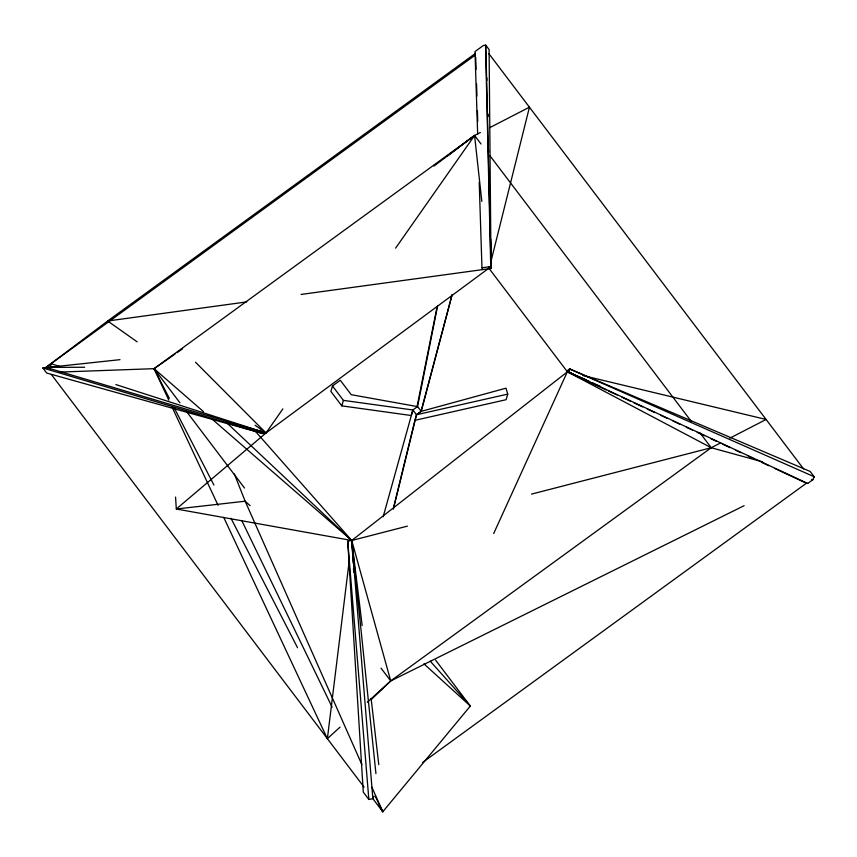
<?xml version="1.0" encoding="UTF-8"?>
<svg xmlns="http://www.w3.org/2000/svg" width="857" height="857" viewBox="0 0 857 857"><rect width="100%" height="100%" fill="white"/><g stroke="black" fill="none" stroke-linecap="round" stroke-linejoin="round"><path stroke-width="1.29" d="M340.047 727.122L327.374 738.67L349.302 560.349M50.295 368.724L50.959 363.647L59.872 366.517M417.005 406.871L436.963 307.384M437.573 306.067L417.552 406.625L351.22 394.691L340.293 380.272L332.473 385.961L330.888 391.445L341.814 405.864L411.264 415.516L412.87 409.978L417.573 406.561L421.216 411.36L506.005 388.178L507.74 394.113L506.112 399.705L414.906 420.326L393.92 506.176M393.342 509.208L416.513 414.777L421.216 411.36L452.057 295.087M490.793 262.146L529.444 107.2L489.754 127.65M421.312 410.482L452.089 294.637M383.175 516.728L412.87 409.978L343.4 400.38L332.473 385.961M341.814 405.864L343.4 400.38M414.906 420.326L416.534 414.734L421.226 411.328M493.675 533.557L568.362 369.56L569.98 369.024L568.684 372.067L567.398 371.82L489.176 268.605L488.608 266.87L481.966 267.78L479.213 182.37M774.867 468.511L806.405 483.219L807.69 483.466L812.854 479.706L814.15 476.674L810.154 471.457L569.959 369.067L567.398 371.82L351.745 540.488L347.738 541.281L363.272 792.114L368.842 799.463L372.849 798.67L373.952 796.239M175.556 497.06L176.306 509.004L266.013 432.967L282.874 408.907M395.602 248.123L474.574 135.47L480.413 132.46M255.182 431.071L351.745 540.488L372.849 798.67L382.779 811.783L470.322 706.039L435.645 660.19M814.15 476.674L813.497 477.392L814.129 476.706L569.959 369.067M120.001 359.661L42.85 367.974L46.674 373.02L262.874 433.556L266.013 432.967L491.029 266.623L489.101 49.556L485.812 45.217L483.391 45.475L474.992 51.581L477.66 134.324M371.467 699.344L390.728 680.929L711.235 447.729L720.576 442.919M367.332 702.247L390.728 680.929L744.101 505.694M446.818 156.445L474.574 135.47L481.045 143.997M433.974 166.054L474.574 135.47L481.805 201.374M475.56 53.316L107.661 321L45.978 367.385L266.013 432.967L195.492 362.2M474.971 55.266L45.978 367.385L84.672 367.257M59.165 372.099L154.067 368.671L474.574 135.47M422.469 762.559L806.405 483.219M168.786 400.101L154.067 368.671L174.924 354.145M177.11 352.613L182.605 348.788M729.918 438.109L766.104 419.469L582.985 375.548M407.354 526.144L351.745 540.488L176.306 509.004L245.166 501.206L250.105 505.705M531.49 494.114L711.235 447.729L762.623 461.859M416.534 414.734L507.74 394.113M246.752 301.9L107.661 321L137.141 341.847M301.064 294.444L491.307 268.423L490.622 239.092M488.608 266.87L490.74 266.688L491.307 268.423M811.568 479.459L812.854 479.706M699.933 432.817L711.235 447.729L567.398 371.82L571.298 372.752M226.109 421.805L266.013 432.967L255.086 425.254M42.85 367.974L262.874 433.556M115.856 384.568L266.013 432.967M606.22 389.914L567.398 371.82L585.877 379.694M567.398 371.82L589.37 381.504M591.812 382.576L600.361 386.346M568.684 372.067L807.69 483.466M608.652 391.038L617.136 395.002M621.989 397.262L630.484 401.226M634.126 402.919L642.621 406.871M647.474 409.143L654.748 412.528M660.822 415.356L666.885 418.184M672.949 421.012L680.233 424.408M686.296 427.236L692.36 430.064M697.212 432.324L704.497 435.72M710.56 438.548L716.623 441.366M722.697 444.194L729.971 447.59M736.034 450.418L740.887 452.678M748.172 456.074L754.235 458.902M761.519 462.298L768.793 465.683M169.332 398.355L154.067 368.671L203.484 411.628M211.55 418.634L351.745 540.488L390.728 680.929L381.033 668.139M423.915 663.821L470.322 706.039L430.235 661.165M226.591 422.672L351.745 540.488L362.157 625.439M488.854 53.648L803.598 468.95M489.925 155.717L691.042 421.087M412.87 409.978L416.513 414.777M154.067 368.671L179.916 402.769M186.376 411.296L244.534 488.029M51.42 374.563L364.086 787.112M379.212 804.991L382.779 811.783L371.906 787.251M174.217 407.857L213.907 485.062M231.004 518.314L297.561 647.763M241.91 520.842L332.141 707.186M375.216 796.153L382.779 811.783M172.193 407.364L218.064 505.309M223.731 517.392L327.374 738.67M361.933 764.733L245.166 501.206L234.336 473.996M481.966 267.78L482.545 269.516M371.113 698.434L378.783 764.648M375.934 773.603L351.745 540.488L352.484 552.454M347.738 541.281L368.842 799.463M352.656 555.111L353.148 563.092M353.48 568.405L353.727 572.39M475.689 57.323L476.085 69.331M476.556 84.018L476.942 96.027M477.413 110.703L477.756 121.383M486.819 77.783L486.883 80.451M487.676 113.777L487.729 116.445M488.522 149.771L488.576 152.439M489.368 185.765L489.454 189.772M489.776 203.098L490.311 225.766M485.812 45.217L491.029 266.623M485.533 45.292L490.74 266.688M487.815 114.131L487.837 116.798"/></g></svg>
